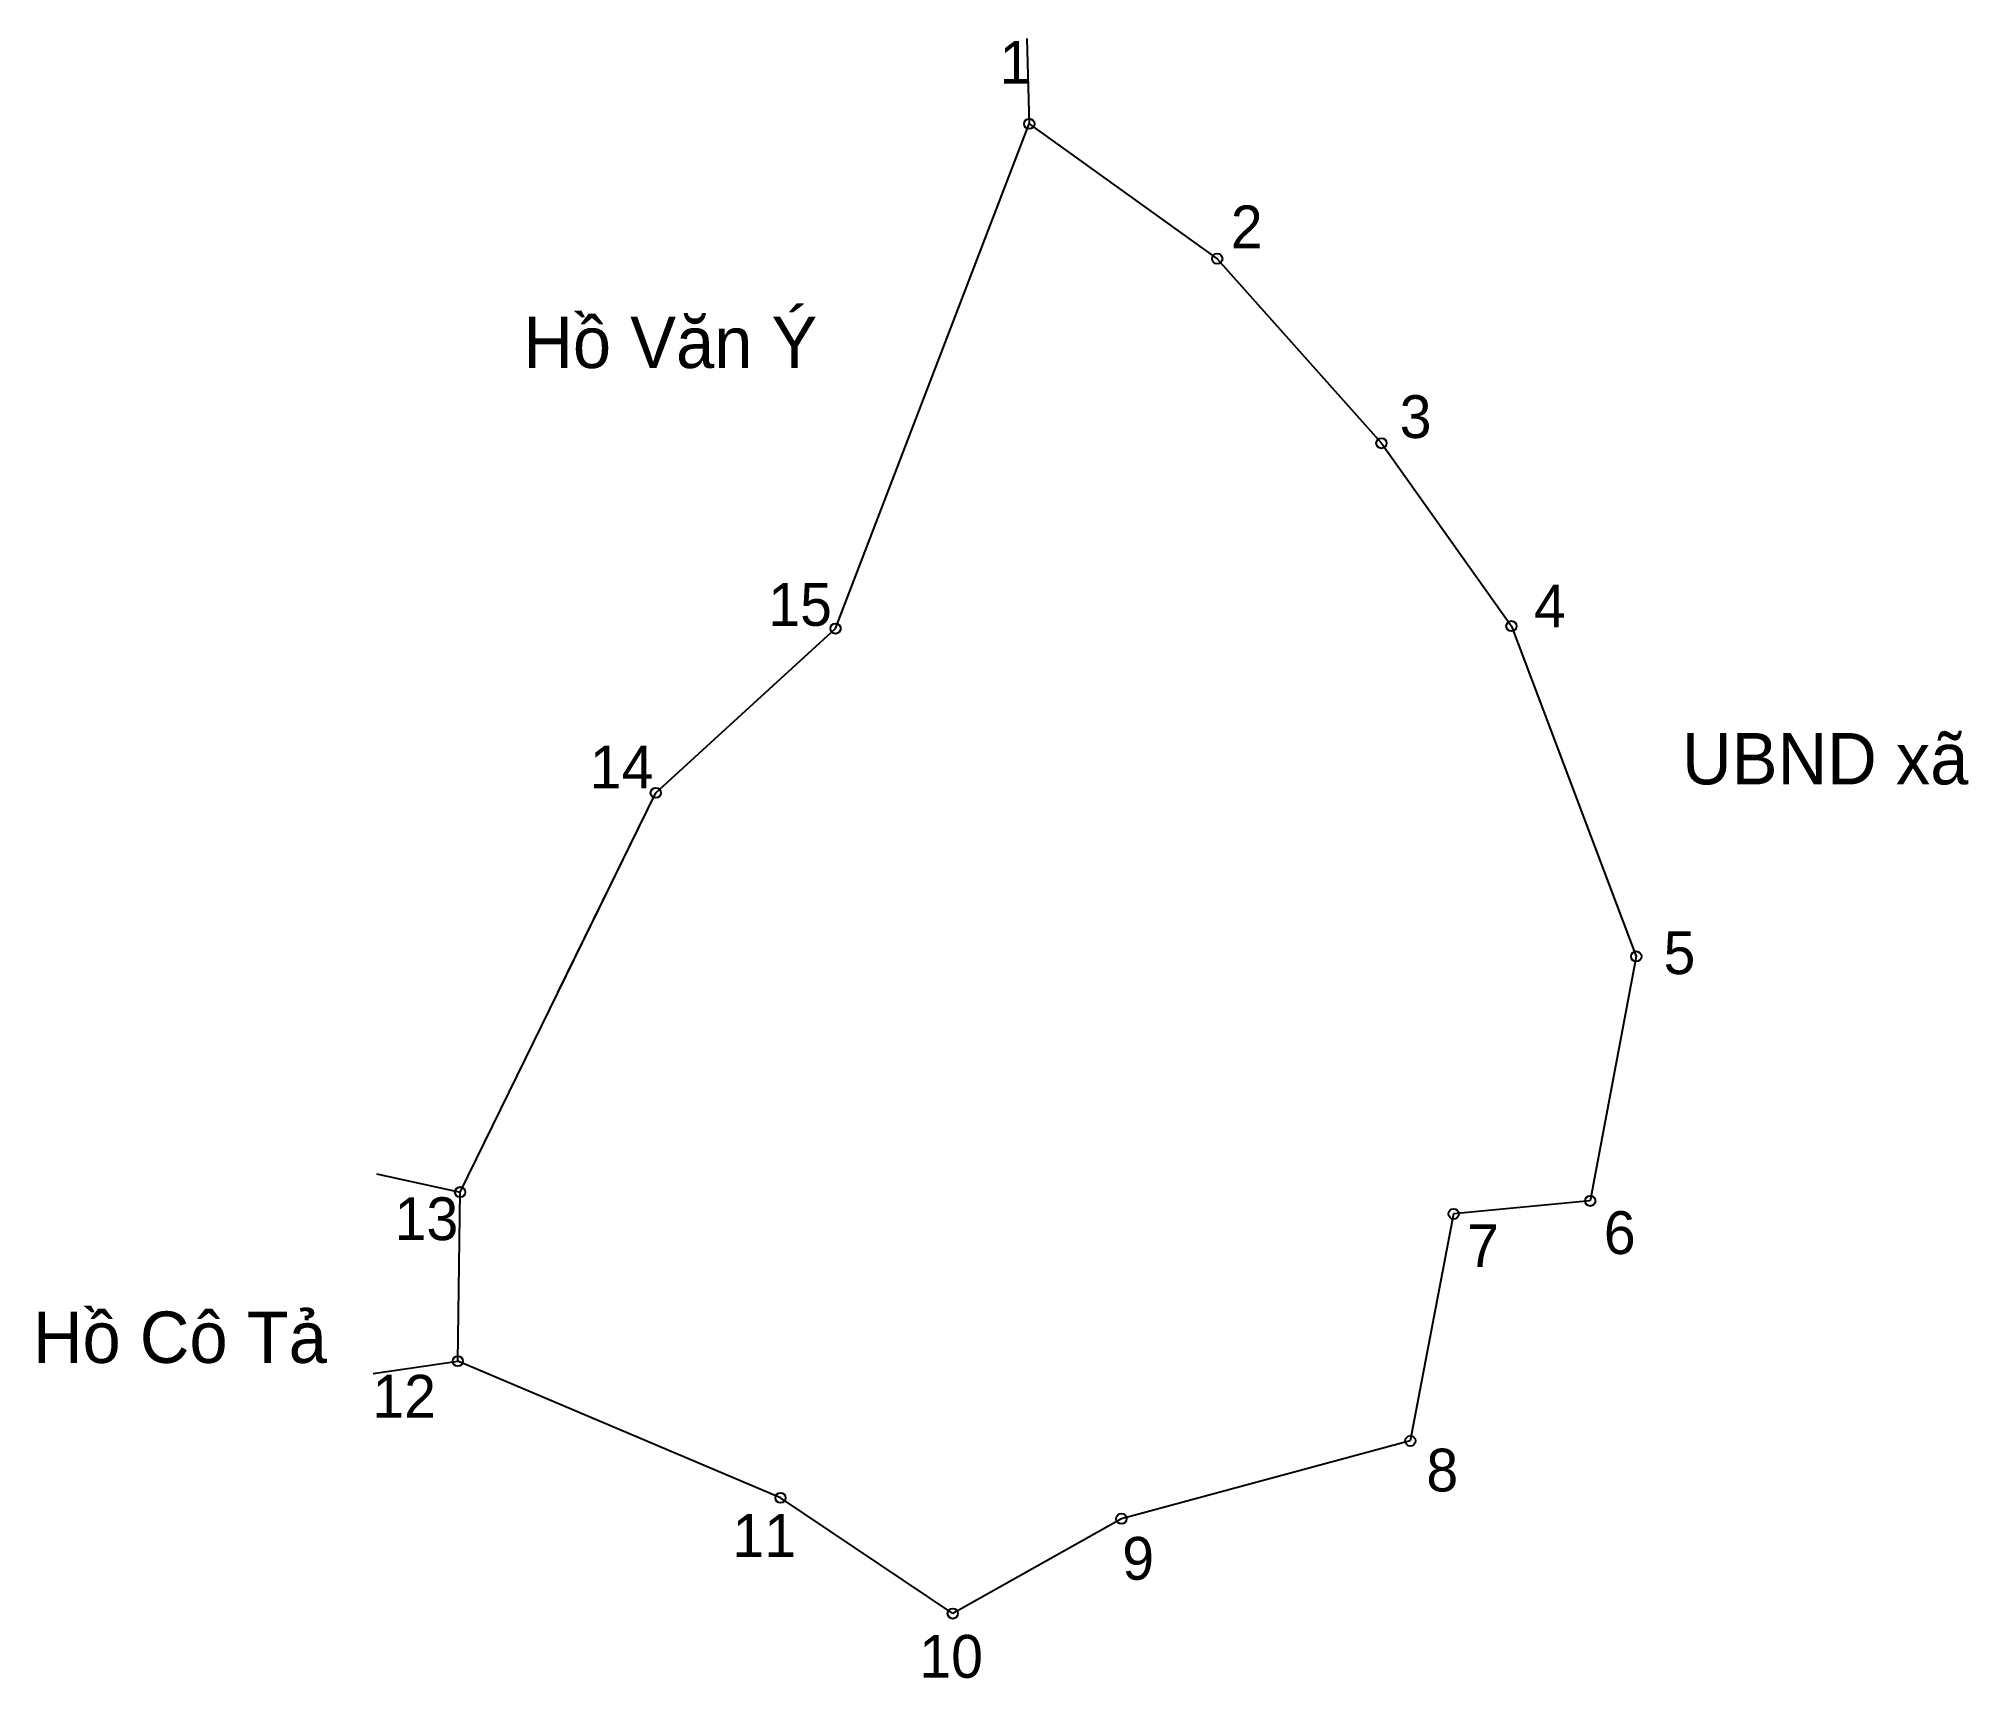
# Model space of a CAD drawing. Extents: x 547222 to 547400, y 1824740 to 1824891.
import ezdxf

# ---------------------------------------------------------------- set-up
doc = ezdxf.new("R2010")
doc.units = 0
for name, color, linetype in [('CanhThua', 7, 'Continuous'), ('MocDinhThua', 7, 'Continuous'), ('RauThua', 7, 'Continuous'), ('SoHieuDinhThua', 7, 'Continuous'), ('TenChuLanCan', 7, 'Continuous')]:
    doc.layers.add(name, color=color, linetype=linetype)

msp = doc.modelspace()

# ---------------------------------------------------------------- linework, layer by layer
at = {"layer": 'CanhThua'}
for p, q in [((547295.7, 1824836.9), (547313.54, 1824883.39)), ((547313.54, 1824883.39), (547330.85, 1824870.97)), ((547330.85, 1824870.97), (547345.97, 1824853.97)), ((547345.97, 1824853.97), (547357.94, 1824837.13)), ((547279.14, 1824821.77), (547295.7, 1824836.9)), ((547357.94, 1824837.13), (547369.44, 1824806.7)), ((547261.12, 1824784.99), (547279.14, 1824821.77)), ((547369.44, 1824806.7), (547365.2, 1824784.18)), ((547260.91, 1824769.42), (547261.12, 1824784.99)), ((547352.62, 1824782.98), (547348.63, 1824762.07)), ((547365.2, 1824784.18), (547352.62, 1824782.98)), ((547290.63, 1824756.83), (547260.91, 1824769.42)), ((547348.63, 1824762.07), (547322.02, 1824754.91)), ((547306.49, 1824746.17), (547290.63, 1824756.83)), ((547322.02, 1824754.91), (547306.49, 1824746.17))]:
    msp.add_line(p, q, dxfattribs=at)
at = {"layer": 'MocDinhThua'}
for centre in [(547313.54, 1824883.39), (547330.85, 1824870.97), (547345.97, 1824853.97), (547295.7, 1824836.9), (547357.94, 1824837.13), (547279.14, 1824821.77), (547369.44, 1824806.7), (547261.12, 1824784.99), (547365.2, 1824784.18), (547352.62, 1824782.98), (547260.91, 1824769.42), (547348.63, 1824762.07), (547290.63, 1824756.83), (547322.02, 1824754.91), (547306.49, 1824746.17)]:
    msp.add_circle(centre, 0.473, dxfattribs=at)
at = {"layer": 'RauThua'}
for p, q in [((547313.3, 1824891.24), (547313.54, 1824883.39)), ((547270.12, 1824803.37), (547279.14, 1824821.77)), ((547253.43, 1824786.68), (547261.12, 1824784.99)), ((547253.13, 1824768.28), (547260.91, 1824769.42))]:
    msp.add_line(p, q, dxfattribs=at)

# ---------------------------------------------------------------- texts
at = {"layer": 'SoHieuDinhThua'}
for s, height, p in [('1', 3.94, (547310.81, 1824887.08)), ('2', 3.94, (547332.1, 1824871.93)), ('3', 3.94, (547347.65, 1824854.45)), ('15', 3.942, (547289.5, 1824837.15)), ('4', 3.94, (547360.02, 1824837.01)), ('14', 3.942, (547273.06, 1824822.17)), ('5', 3.94, (547371.95, 1824805.07)), ('13', 3.942, (547255.09, 1824780.57)), ('6', 3.94, (547366.45, 1824779.29)), ('7', 3.94, (547353.87, 1824778.09)), ('12', 3.942, (547253.04, 1824764.22)), ('8', 3.94, (547350.11, 1824757.42)), ('11', 3.942, (547286.2, 1824751.39)), ('9', 3.94, (547322.1, 1824749.29)), ('10', 3.942, (547303.41, 1824740.26))]:
    msp.add_text(s, height=height, dxfattribs=at).set_placement(p)
at = {"layer": 'TenChuLanCan'}
for s, p in [('Hồ Văn Ý', (547266.94, 1824860.9)), ('UBND xã', (547373.66, 1824822.55)), ('Hồ Cô Tả', (547221.78, 1824769.26))]:
    msp.add_text(s, height=4.731, dxfattribs=at).set_placement(p)

doc.saveas('drawing.dxf')
